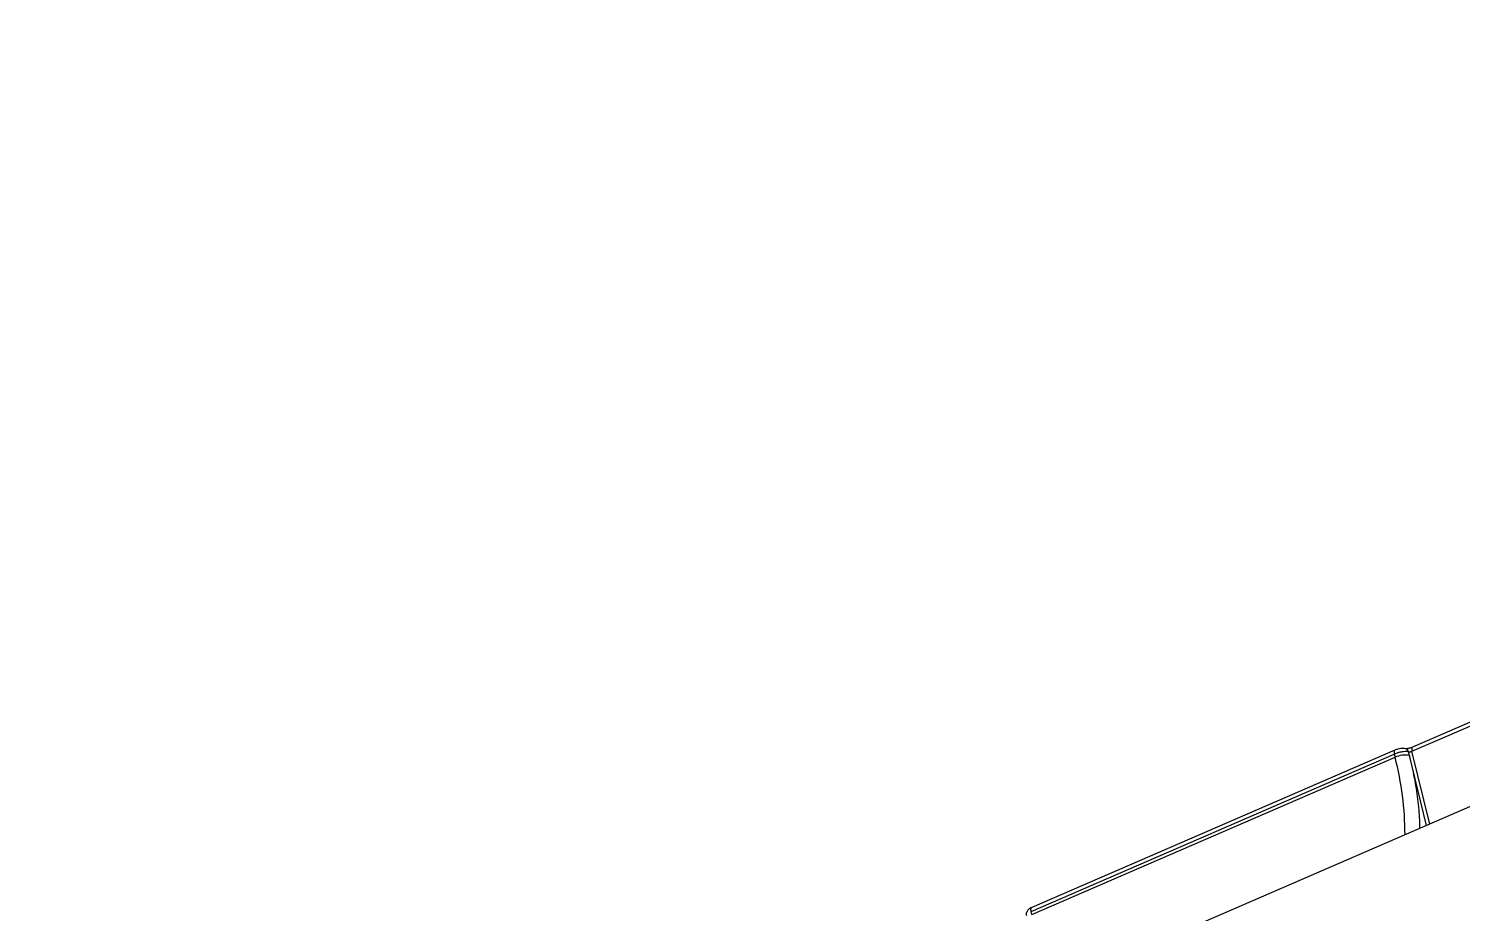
# Model space of a CAD drawing. Header units: millimetres. Extents: x -6332 to 8932, y -6739 to 7096.
# Drawn here: x -2876 to -2605.9, y -1829.7 to -1663.1 of the extents above; entities that cross this region are included whole.
import ezdxf

# ---------------------------------------------------------------- set-up
doc = ezdxf.new("R2010")
doc.units = ezdxf.units.MM
for name, color, linetype in [('DIKOM_ОБЪЕКТ', 7, 'Continuous'), ('DIKOM_РАЗМЕР_ЗОНА', 7, 'Continuous'), ('DIKOM_РАЗМЕР_ОБЪЕКТА', 7, 'Continuous')]:
    doc.layers.add(name, color=color, linetype=linetype)
doc.styles.add('style1', font='arial.ttf', dxfattribs={"width": 0.8})
doc.dimstyles.new('1-50', dxfattribs={"dimtxt": 300, "dimasz": 200, "dimexe": 100, "dimexo": 0, "dimgap": 100, "dimtad": 1, "dimtxsty": 'style1', "dimcen": 200, "dimclrd": 7, "dimclre": 7, "dimclrt": 7, "dimadec": 1, "dimazin": 2, "dimtfac": 1, "dimtmove": 0, "dimatfit": 2, "dimfxl": 0, "dimlwd": 25, "dimlwe": 18, "dimarcsym": 0})

# ---------------------------------------------------------------- blocks, each defined once
blk = doc.blocks.new('*D9')
at = {"layer": 'Defpoints', "color": 0, "transparency": 16777216}
for p in [(777.17, 5593.97), (-4228.73, -3389.78), (7301.72, -3389.78)]:
    blk.add_point(p, dxfattribs=at)
at = {"layer": 'DIKOM_РАЗМЕР_ОБЪЕКТА', "color": 7, "lineweight": 18, "transparency": 16777216}
for p, q in [((777.17, 5593.97), (7401.72, 5593.97)), ((-4228.73, -3389.78), (7401.72, -3389.78))]:
    blk.add_line(p, q, dxfattribs=at)
at = {"layer": 'DIKOM_РАЗМЕР_ОБЪЕКТА', "color": 7, "lineweight": 25, "transparency": 16777216}
blk.add_line((7301.72, 5393.97), (7301.72, -3189.78), dxfattribs=at)
at = {"layer": 'DIKOM_РАЗМЕР_ОБЪЕКТА', "color": 7, "transparency": 16777216}
for points in [[(7268.39, 5393.97), (7335.06, 5393.97), (7301.72, 5593.97)], [(7268.39, -3189.78), (7335.06, -3189.78), (7301.72, -3389.78)]]:
    blk.add_solid(points, dxfattribs=at)
at = {"layer": 'DIKOM_РАЗМЕР_ОБЪЕКТА', "color": 7, "transparency": 16777216, "insert": (7048.55, 1153.71), "char_height": 300, "attachment_point": 5, "rotation": 90, "style": 'style1'}
blk.add_mtext('9000', dxfattribs=at)
blk = doc.blocks.new('*D10')
at = {"layer": 'Defpoints', "color": 0, "transparency": 16777216}
for p in [(4034.78, 3636.59), (-4490.85, -1960.46), (4034.78, -5533.39)]:
    blk.add_point(p, dxfattribs=at)
at = {"layer": 'DIKOM_РАЗМЕР_ОБЪЕКТА', "color": 7, "lineweight": 18, "transparency": 16777216}
for p, q in [((4034.78, 3636.59), (4034.78, -5633.39)), ((-4490.85, -1960.46), (-4490.85, -5633.39))]:
    blk.add_line(p, q, dxfattribs=at)
at = {"layer": 'DIKOM_РАЗМЕР_ОБЪЕКТА', "color": 7, "lineweight": 25, "transparency": 16777216}
blk.add_line((-4290.85, -5533.39), (3834.78, -5533.39), dxfattribs=at)
at = {"layer": 'DIKOM_РАЗМЕР_ОБЪЕКТА', "color": 7, "transparency": 16777216}
for points in [[(-4290.85, -5500.05), (-4290.85, -5566.72), (-4490.85, -5533.39)], [(3834.78, -5500.05), (3834.78, -5566.72), (4034.78, -5533.39)]]:
    blk.add_solid(points, dxfattribs=at)
at = {"layer": 'DIKOM_РАЗМЕР_ОБЪЕКТА', "color": 7, "transparency": 16777216, "insert": (308.03, -5280.21), "char_height": 300, "attachment_point": 5, "style": 'style1'}
blk.add_mtext('8500', dxfattribs=at)
blk = doc.blocks.new('*D11')
at = {"layer": 'Defpoints', "color": 0, "transparency": 16777216}
for p in [(1114.35, 7096.35), (-4349.59, -4627.34), (8831.76, -4627.34)]:
    blk.add_point(p, dxfattribs=at)
at = {"layer": 'DIKOM_РАЗМЕР_ЗОНА', "color": 7, "lineweight": 18, "transparency": 16777216}
for p, q in [((1114.35, 7096.35), (8931.76, 7096.35)), ((-4349.59, -4627.34), (8931.76, -4627.34))]:
    blk.add_line(p, q, dxfattribs=at)
at = {"layer": 'DIKOM_РАЗМЕР_ЗОНА', "color": 7, "lineweight": 25, "transparency": 16777216}
blk.add_line((8831.76, 6896.35), (8831.76, -4427.34), dxfattribs=at)
at = {"layer": 'DIKOM_РАЗМЕР_ЗОНА', "color": 7, "transparency": 16777216}
for points in [[(8798.42, 6896.35), (8865.09, 6896.35), (8831.76, 7096.35)], [(8798.42, -4427.34), (8865.09, -4427.34), (8831.76, -4627.34)]]:
    blk.add_solid(points, dxfattribs=at)
at = {"layer": 'DIKOM_РАЗМЕР_ЗОНА', "color": 7, "transparency": 16777216, "insert": (8578.59, 1308.2), "char_height": 300, "attachment_point": 5, "rotation": 90, "style": 'style1'}
blk.add_mtext('11750', dxfattribs=at)
blk = doc.blocks.new('*D12')
at = {"layer": 'Defpoints', "color": 0, "transparency": 16777216}
for p in [(6134.38, 3354.85), (-6332, -2644.93), (6134.38, -6639)]:
    blk.add_point(p, dxfattribs=at)
at = {"layer": 'DIKOM_РАЗМЕР_ЗОНА', "color": 7, "lineweight": 18, "transparency": 16777216}
for p, q in [((6134.38, 3354.85), (6134.38, -6739)), ((-6332, -2644.93), (-6332, -6739))]:
    blk.add_line(p, q, dxfattribs=at)
at = {"layer": 'DIKOM_РАЗМЕР_ЗОНА', "color": 7, "lineweight": 25, "transparency": 16777216}
blk.add_line((-6132, -6639), (5934.38, -6639), dxfattribs=at)
at = {"layer": 'DIKOM_РАЗМЕР_ЗОНА', "color": 7, "transparency": 16777216}
for points in [[(-6132, -6605.67), (-6132, -6672.33), (-6332, -6639)], [(5934.38, -6605.67), (5934.38, -6672.33), (6134.38, -6639)]]:
    blk.add_solid(points, dxfattribs=at)
at = {"layer": 'DIKOM_РАЗМЕР_ЗОНА', "color": 7, "transparency": 16777216, "insert": (-98.81, -6385.83), "char_height": 300, "attachment_point": 5, "style": 'style1'}
blk.add_mtext('12500', dxfattribs=at)

msp = doc.modelspace()

# ---------------------------------------------------------------- linework, layer by layer
at = {"layer": 'DIKOM_ОБЪЕКТ', "color": 7, "linetype": 'Continuous', "lineweight": 15}
for p, q in [((-2485.584, -1758.607), (-2754.471, -1875.056)), ((-2614.989, -1799.447), (-2588.593, -1788.015)), ((-2588.722, -1787.376), (-2614.869, -1798.699)), ((-2686.826, -1829.667), (-2618.326, -1800.001)), ((-2618.206, -1799.253), (-2686.706, -1828.919)), ((-2686.678, -1830.273), (-2618.178, -1800.607)), ((-2618.326, -1800.001), (-2618.178, -1800.607)), ((-2615.491, -1800.233), (-2615.649, -1799.591)), ((-2612.247, -1813.462), (-2615.491, -1800.233)), ((-2611.619, -1813.19), (-2614.989, -1799.447)), ((-2686.678, -1830.273), (-2686.826, -1829.667))]:
    msp.add_line(p, q, dxfattribs=at)
at = {"layer": 'DIKOM_ОБЪЕКТ', "color": 7, "linetype": 'Continuous', "lineweight": 15, "flags": 128}
for points in [[(-2614.869, -1798.699), (-2614.888, -1798.709), (-2614.953, -1798.767), (-2615, -1798.857), (-2615.029, -1798.974), (-2615.036, -1799.115), (-2615.023, -1799.274), (-2614.989, -1799.447)], [(-2618.211, -1799.256), (-2618.226, -1799.264), (-2618.291, -1799.323), (-2618.338, -1799.413), (-2618.365, -1799.53), (-2618.373, -1799.67), (-2618.359, -1799.829), (-2618.326, -1800.001)], [(-2686.826, -1829.667), (-2686.86, -1829.495), (-2686.873, -1829.337), (-2686.866, -1829.196), (-2686.838, -1829.079), (-2686.791, -1828.989), (-2686.727, -1828.93), (-2686.706, -1828.919)]]:
    msp.add_lwpolyline(points, dxfattribs=at)
at = {"layer": 'DIKOM_ОБЪЕКТ', "color": 7, "linetype": 'Continuous', "lineweight": 15}
for centre, radius, start, end in [((-2616.234, -1804.735), 4.563, 80.63283, 115.21246), ((-2675.316, -1815.348), 59.009, 0.12305, 14.46601), ((-2616.381, -1799.704), 0.741, 8.78189, 77.40366)]:
    msp.add_arc(centre, radius, start, end, dxfattribs=at)
for points, knots in [([(-2614.873, -1798.701), (-2614.953, -1798.734), (-2615.109, -1798.796), (-2615.362, -1798.873), (-2615.598, -1798.929), (-2615.805, -1798.965), (-2615.974, -1798.984), (-2616.099, -1798.991), (-2616.184, -1798.987), (-2616.208, -1798.983), (-2616.219, -1798.981)], [0, 0, 0, 0, 0.1583616, 0.3077826, 0.447515, 0.5776974, 0.697839, 0.8076507, 0.9083194, 1, 1, 1, 1]), ([(-2615.649, -1799.591), (-2615.746, -1799.569), (-2615.926, -1799.529), (-2616.337, -1799.524), (-2616.785, -1799.566), (-2617.25, -1799.653), (-2617.762, -1799.783), (-2618.103, -1799.915), (-2618.326, -1800.001)], [0, 0, 0, 0, 0.1617872, 0.2992478, 0.5004048, 0.6315486, 0.7587927, 1, 1, 1, 1]), ([(-2616.219, -1798.981), (-2616.343, -1798.958), (-2616.599, -1798.911), (-2617.094, -1798.941), (-2617.559, -1799.032), (-2617.94, -1799.147), (-2618.119, -1799.219), (-2618.211, -1799.256)], [0, 0, 0, 0, 0.2224122, 0.4606868, 0.7180673, 0.8558371, 1, 1, 1, 1]), ([(-2615.649, -1799.591), (-2615.628, -1799.593), (-2615.588, -1799.596), (-2615.49, -1799.588), (-2615.378, -1799.569), (-2615.259, -1799.541), (-2615.132, -1799.503), (-2615.046, -1799.469), (-2614.989, -1799.447)], [0, 0, 0, 0, 0.1477145, 0.2805124, 0.5004727, 0.6293708, 0.7561055, 1, 1, 1, 1]), ([(-2615.491, -1800.233), (-2615.167, -1801.648), (-2614.518, -1804.48), (-2613.911, -1808.548), (-2613.582, -1811.759), (-2613.572, -1813.5), (-2613.569, -1814.034)], [0, 0, 0, 0, 0.290435, 0.5808368, 0.8712678, 1, 1, 1, 1]), ([(-2686.711, -1828.922), (-2686.84, -1828.985), (-2687.121, -1829.121), (-2687.5, -1829.447), (-2687.72, -1829.832), (-2687.785, -1830.194), (-2687.751, -1830.382), (-2687.735, -1830.477)], [0, 0, 0, 0, 0.1963944, 0.4269689, 0.6982615, 0.8475296, 1, 1, 1, 1])]:
    msp.add_open_spline(points, degree=3, knots=knots, dxfattribs=at)

# ---------------------------------------------------------------- dimensions: what is measured, and where the dimension line sits
at = {"layer": 'DIKOM_РАЗМЕР_ЗОНА'}
dim = msp.add_linear_dim(base=(8831.757, -4627.344), p1=(1114.346, 7096.351), p2=(-4349.589, -4627.344), angle=90, text='11750', dimstyle='1-50', dxfattribs=at)
dim.commit()
dim.dimension.update_dxf_attribs({"geometry": '*D11', "text_midpoint": (8831.757, 1308.196), "dimtype": 160})
dim = msp.add_linear_dim(base=(6134.379, -6639), p1=(-6332, -2644.933), p2=(6134.379, 3354.853), text='12500', dimstyle='1-50', dxfattribs=at)
dim.commit()
dim.dimension.update_dxf_attribs({"geometry": '*D12', "text_midpoint": (-98.81, -6639), "dimtype": 160})
at = {"layer": 'DIKOM_РАЗМЕР_ОБЪЕКТА'}
dim = msp.add_linear_dim(base=(7301.722, -3389.779), p1=(777.17, 5593.968), p2=(-4228.728, -3389.779), angle=90, text='9000', dimstyle='1-50', dxfattribs=at)
dim.commit()
dim.dimension.update_dxf_attribs({"geometry": '*D9', "text_midpoint": (7301.722, 1153.714), "dimtype": 160})
dim = msp.add_linear_dim(base=(4034.777, -5533.386), p1=(-4490.848, -1960.464), p2=(4034.777, 3636.587), text='8500', dimstyle='1-50', dxfattribs=at)
dim.commit()
dim.dimension.update_dxf_attribs({"geometry": '*D10', "text_midpoint": (308.034, -5533.386), "dimtype": 160})

doc.saveas('drawing.dxf')
